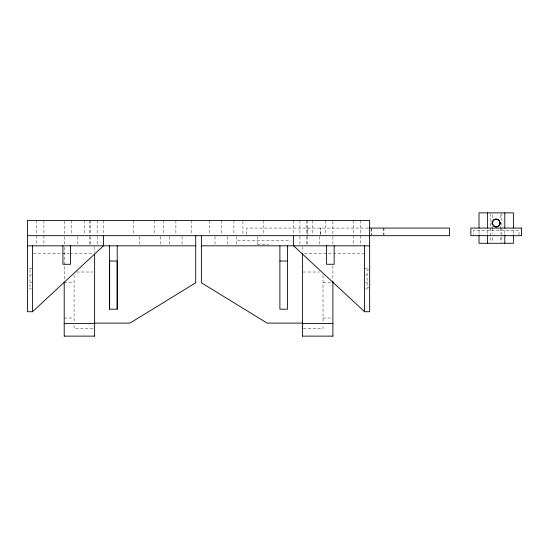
<?xml version="1.0" encoding="UTF-8"?>
<svg xmlns="http://www.w3.org/2000/svg" width="549" height="549" viewBox="0 0 549 549"><rect width="100%" height="100%" fill="white"/><g stroke="black" fill="none" stroke-linecap="round" stroke-linejoin="round"><path stroke-width="0.41" stroke-dasharray="2.75 2.06" d="M368.249 228.075L246.714 228.075L246.714 234.835M237.655 240.75L288.349 240.75M257.33 244.614L268.674 244.614M33.365 253.418L61.364 253.418M62.215 253.418L69.002 253.418M69.853 253.418L93.605 253.418M304.338 253.418L363.726 253.418M29.138 268.633L32.521 268.633M364.577 268.633L368.804 268.633M368.804 269.895L367.109 269.895L367.109 287.642L368.804 287.642M76.64 272.023L92.911 272.023M303.329 272.023L319.6 272.023M29.982 274.967L31.677 274.967M365.421 274.967L367.109 274.967M64.206 282.543L74.074 282.543M323.025 282.543L332.893 282.543M29.982 282.57L31.677 282.57M365.421 282.57L367.109 282.57M29.138 288.911L31.677 288.911M365.421 288.911L368.804 288.911M64.206 318.029L74.074 318.029M323.025 318.029L332.893 318.029M92.911 328.549L74.074 328.549L74.074 323.944M303.329 328.549L323.025 328.549L323.025 323.944M519.018 234.835L519.018 230.607L473.389 230.607L473.389 234.835M513.39 230.607L513.39 233.991M504.792 230.607L504.792 233.991M501.868 212.868L501.868 242.438M500.214 214.769L500.214 219.833M500.214 226.174L500.214 227.437M500.214 228.075L500.214 233.778M500.214 237.58L500.214 241.382M492.192 214.769L492.192 219.833M492.192 226.174L492.192 227.437M492.192 228.075L492.192 233.778M492.192 237.58L492.192 241.382M490.538 213.712L490.538 242.438M487.608 230.607L487.608 233.991M479.016 230.607L479.016 233.991M383.95 228.075L383.95 234.835M383.82 228.075L383.82 234.835M371.282 228.075L371.241 234.835M371.145 228.919L371.145 234.835M360.775 220.472L360.775 234.835M360.775 235.679L360.775 245.815M353.172 220.472L353.172 234.835M353.172 235.679L353.172 245.815M332.893 221.316L332.893 234.835M332.893 236.523L332.893 245.005M332.893 265.785L332.893 280.326M325.433 220.472L325.433 234.835M323.025 275.179L323.025 322.229M319.237 236.523L319.237 245.815M312.758 220.472L312.758 234.835M307.907 228.075L307.907 234.835M307.543 220.472L307.543 234.835M307.543 236.523L307.543 245.815M306.562 236.523L306.562 245.815M306.273 220.472L306.273 234.835M302.472 246.666L302.472 251.765M299.939 220.472L299.939 234.835M299.939 236.523L299.939 245.815M293.605 220.472L293.605 234.835M263.822 220.472L263.822 234.835M257.632 236.523L257.632 245.815M242.919 221.316L242.919 234.835M236.722 236.523L236.722 245.815M233.895 220.472L233.895 234.835M227.698 236.523L227.698 245.815M221.22 220.472L221.22 234.835M215.023 236.523L215.023 245.815M209.258 220.472L209.258 234.835M191.395 220.472L191.395 234.835M182.069 236.523L182.069 245.815M175.879 220.472L175.879 234.835M169.401 236.523L169.401 245.815M163.204 220.472L163.204 234.835M160.37 236.523L160.37 245.815M154.18 220.472L154.18 234.835M139.467 236.523L139.467 245.815M133.27 220.472L133.27 234.835M103.493 220.472L103.493 234.835M97.159 220.472L97.159 234.835M97.159 236.523L97.159 245.815M94.62 246.666L94.62 252.609M90.818 220.472L90.818 234.835M90.53 236.523L90.53 245.815M89.556 220.472L89.556 234.835M89.556 236.523L89.556 245.815M84.34 220.472L84.34 234.835M77.855 236.523L77.855 245.815M74.074 275.179L74.074 322.229M71.665 220.472L71.665 234.835M64.206 221.316L64.206 234.835M64.206 236.523L64.206 245.005M64.206 247.304L64.206 280.326M43.927 220.472L43.927 234.835M43.927 235.679L43.927 245.815M36.323 220.472L36.323 234.835M36.323 235.679L36.323 245.815M29.982 269.895L29.982 287.642M320.582 234.835L320.582 228.075L320.547 234.835"/><path stroke-width="0.82" d="M109.615 309.19L109.615 261.029L117.205 261.029L117.205 309.19L109.615 309.19L109.615 245.815M492.707 221.515L493.922 219.964M499.7 224.493L498.485 226.044M293.605 235.679L293.605 245.815L364.577 311.722L369.649 311.722L369.649 220.472L27.45 220.472L27.45 311.722L32.521 311.722L103.493 245.815L103.493 235.679M369.065 228.075L449.494 228.075L449.494 235.679L27.45 235.679M27.45 245.815L195.725 245.815M201.373 245.815L369.649 245.815M279.894 261.029L287.484 261.029M94.62 323.1L129.948 323.1L195.725 282.783L195.725 235.679M302.472 323.1L267.15 323.1L201.373 282.783L201.373 235.679M64.206 323.464L94.62 323.464M302.472 323.464L332.893 323.464M64.206 336.132L94.62 336.132M302.472 336.132L332.893 336.132M498.485 219.964L499.7 221.515M493.922 226.044L492.707 224.493M513.39 228.075L513.39 212.868L479.016 212.868L479.016 228.075M513.39 234.835L513.39 243.282L479.016 243.282L479.016 234.835M504.792 212.868L504.792 228.075M504.792 234.835L504.792 243.282M500.214 222.372L500.214 224.273M492.192 221.103L492.192 224.273M487.608 212.868L487.608 228.075M487.608 234.835L487.608 243.282M364.577 245.815L364.577 311.722M334.163 245.815L334.163 264.275L326.552 264.275L326.552 245.815M332.893 281.184L332.893 336.125M302.472 253.46L302.472 336.125M287.484 245.815L287.484 309.19L279.894 309.19L279.894 245.815M117.205 245.815L117.205 309.19M94.62 254.311L94.62 336.125M70.54 245.815L70.54 264.275L62.936 264.275L62.936 245.815M64.206 282.035L64.206 336.125M32.521 245.815L32.521 311.722M499.604 221.583A3.143 2.32 -90 0 1 499.604 224.424M498.616 226.174A3.5 3.157 10.2 0 1 493.874 226.092M492.528 224.616A3.143 2.663 -83.6 0 1 492.604 221.446M493.791 219.833A3.5 3.157 10.2 0 1 498.526 219.916M521.55 228.075L470.857 228.075L470.857 235.679L521.55 235.679L521.55 228.075M494.299 226.298A3.802 3.802 0 0 0 500.002 223.004A3.802 3.802 0 0 0 494.299 219.71A3.802 3.802 0 0 0 494.299 226.298"/></g></svg>
